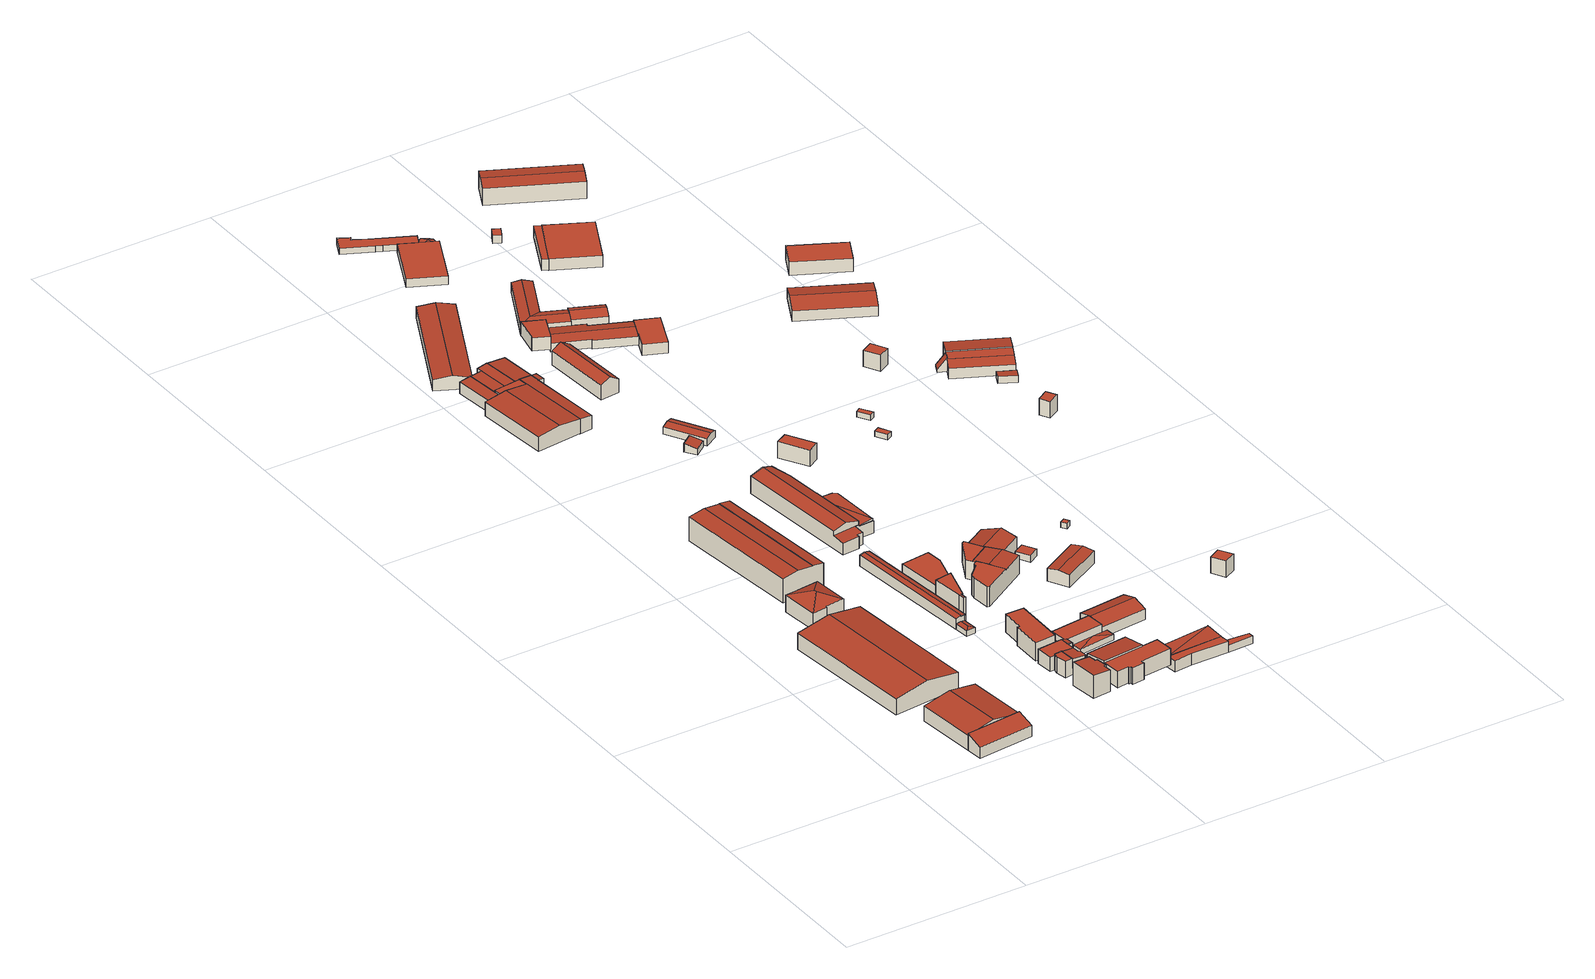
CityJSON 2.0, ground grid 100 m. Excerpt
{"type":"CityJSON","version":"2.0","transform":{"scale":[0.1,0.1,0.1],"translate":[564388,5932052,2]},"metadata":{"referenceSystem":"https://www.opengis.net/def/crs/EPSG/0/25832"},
"CityObjects":{
"building1":{"type":"Building","attributes":{"Gemeindeschluessel":"02000000","Geometrietyp2DReferenz":"3000","function":"51009_1610","roofType":"2100","measuredHeight":9.24},"geometry":[{"type":"MultiSurface","lod":"2","boundaries":[[[0,1,2,3]],[[4,5,6,7]],[[4,3,2,5]],[[5,2,1,6]],[[6,1,0,7]],[[7,0,3,4]]],"semantics":{"surfaces":[{"type":"RoofSurface"},{"type":"GroundSurface"},{"type":"WallSurface"}],"values":[0,1,2,2,2,2]}}]},
"building2":{"type":"Building","attributes":{"Gemeindeschluessel":"02000000","Geometrietyp2DReferenz":"3000","function":"31001_2140","roofType":"3100","measuredHeight":10.82,"storeysAboveGround":1},"geometry":[{"type":"MultiSurface","lod":"2","boundaries":[[[8,9,10,11]],[[9,12,13,10]],[[14,13,12,5]],[[4,8,11,15]],[[5,12,9,8,4]],[[15,11,10,13,14]],[[15,14,5,4]]],"semantics":{"surfaces":[{"type":"RoofSurface"},{"type":"WallSurface"},{"type":"GroundSurface"}],"values":[0,0,1,1,1,1,2]}}]},
"building3":{"type":"Building","attributes":{"Gemeindeschluessel":"02000000","Geometrietyp2DReferenz":"3000","function":"31001_2140","roofType":"3100","measuredHeight":11.9,"storeysAboveGround":1},"geometry":[{"type":"MultiSurface","lod":"2","boundaries":[[[16,17,18,19]],[[17,20,21,18]],[[22,16,19,23]],[[24,21,20,25]],[[25,20,17,16,22]],[[23,19,18,21,24]],[[23,24,25,22]]],"semantics":{"surfaces":[{"type":"RoofSurface"},{"type":"WallSurface"},{"type":"GroundSurface"}],"values":[0,0,1,1,1,1,2]}}]},
"building4":{"type":"Building","attributes":{"Gemeindeschluessel":"02000000","Geometrietyp2DReferenz":"3000","function":"31001_2010","roofType":"3200","measuredHeight":12.67,"storeysAboveGround":5},"geometry":[{"type":"MultiSurface","lod":"2","boundaries":[[[26,27,28,29,30]],[[28,31,32,33,29]],[[34,35,36,27,26]],[[27,36,37,31,28]],[[38,26,30,39]],[[40,33,32,41]],[[41,32,31,42]],[[43,35,34,44]],[[44,34,26,38]],[[42,31,37,45]],[[43,44,38,39,40,41,42,45]],[[43,45,37,36,35]],[[40,39,30,29,33]]],"semantics":{"surfaces":[{"type":"RoofSurface"},{"type":"WallSurface"},{"type":"GroundSurface"}],"values":[0,0,0,0,1,1,1,1,1,1,2,1,1]}}]},
"building5":{"type":"Building","attributes":{"Gemeindeschluessel":"02000000","Geometrietyp2DReferenz":"3000","function":"31001_2100","roofType":"3100","measuredHeight":14.25,"storeysAboveGround":1},"geometry":[{"type":"MultiSurface","lod":"2","boundaries":[[[46,47,48,49]],[[47,50,51,48]],[[52,53,54,55]],[[56,57,58,59,60,61,62]],[[63,46,49,64]],[[65,55,54,66]],[[52,60,59,53]],[[67,58,57,68]],[[50,56,62,51]],[[63,64,69,65,66,67,68]],[[69,64,49,48,51,62,61]],[[63,68,57,56,50,47,46]],[[65,69,61,60,52,55]],[[67,66,54,53,59,58]]],"semantics":{"surfaces":[{"type":"RoofSurface"},{"type":"WallSurface"},{"type":"GroundSurface"}],"values":[0,0,0,0,1,1,1,1,1,2,1,1,1,1]}}]},
"building6":{"type":"Building","attributes":{"Gemeindeschluessel":"02000000","Geometrietyp2DReferenz":"3000","function":"31001_2010","roofType":"3200","measuredHeight":3.45,"storeysAboveGround":1},"geometry":[{"type":"MultiSurface","lod":"2","boundaries":[[[70,71,72,73]],[[74,71,70]],[[71,74,75,72]],[[76,70,73,77]],[[78,74,70,76]],[[79,75,74,78]],[[79,78,76,77]],[[79,77,73,72,75]]],"semantics":{"surfaces":[{"type":"RoofSurface"},{"type":"WallSurface"},{"type":"GroundSurface"}],"values":[0,0,0,1,1,1,2,1]}}]},
"building7":{"type":"Building","attributes":{"Gemeindeschluessel":"02000000","Geometrietyp2DReferenz":"3000","function":"31001_2500","roofType":"1000","measuredHeight":3,"storeysAboveGround":1},"geometry":[{"type":"MultiSurface","lod":"2","boundaries":[[[80,81,82,83]],[[84,85,86,87]],[[87,86,81,80]],[[86,85,82,81]],[[85,84,83,82]],[[84,87,80,83]]],"semantics":{"surfaces":[{"type":"GroundSurface"},{"type":"RoofSurface"},{"type":"WallSurface"}],"values":[0,1,2,2,2,2]}}]},
"building8":{"type":"Building","attributes":{"Gemeindeschluessel":"02000000","Geometrietyp2DReferenz":"3000","function":"31001_2310","roofType":"1000","measuredHeight":12.76,"storeysAboveGround":4},"geometry":[{"type":"MultiSurface","lod":"2","boundaries":[[[88,89,90,91]],[[91,90,92,93]],[[89,88,94,95]],[[94,96,97,95]],[[97,96,98,99]],[[100,99,98,101]],[[100,101,102,103]],[[92,103,102,93]],[[88,91,93,102,101,98,96,94]],[[90,89,95,97,99,100,103,92]]],"semantics":{"surfaces":[{"type":"WallSurface"},{"type":"GroundSurface"},{"type":"RoofSurface"}],"values":[0,0,0,0,0,0,0,0,1,2]}}]},
"building9":{"type":"Building","attributes":{"Gemeindeschluessel":"02000000","Geometrietyp2DReferenz":"3000","function":"31001_2310","roofType":"1000","measuredHeight":8.81,"storeysAboveGround":2},"geometry":[{"type":"MultiSurface","lod":"2","boundaries":[[[104,105,106,107,108,109,110,111,112]],[[113,114,115,116]],[[117,118,119,120]],[[112,121,122,104]],[[123,111,110,124]],[[124,110,109,125]],[[125,109,108,126]],[[126,108,107,127]],[[115,106,105,116]],[[128,114,113,129]],[[128,129,130,131,117,120,123,124,125,126,127]],[[132,131,130,105,104,122]],[[130,129,113,116,105]],[[128,127,107,106,115,114]],[[118,117,131,132]],[[123,120,119,121,112,111]],[[118,132,122,121,119]]],"semantics":{"surfaces":[{"type":"RoofSurface"},{"type":"WallSurface"},{"type":"GroundSurface"}],"values":[0,0,1,1,1,1,1,1,1,1,2,1,1,1,1,1,0]}}]},
"building10":{"type":"Building","attributes":{"Gemeindeschluessel":"02000000","Geometrietyp2DReferenz":"3000","function":"31001_2140","roofType":"3100","measuredHeight":9.29,"storeysAboveGround":1},"geometry":[{"type":"MultiSurface","lod":"2","boundaries":[[[133,134,135,136]],[[134,137,138,135]],[[139,133,136,140]],[[141,138,137,142]],[[142,137,134,133,139]],[[140,136,135,138,141]],[[140,141,142,139]]],"semantics":{"surfaces":[{"type":"RoofSurface"},{"type":"WallSurface"},{"type":"GroundSurface"}],"values":[0,0,1,1,1,1,2]}}]},
"building11":{"type":"Building","attributes":{"Gemeindeschluessel":"02000000","Geometrietyp2DReferenz":"3000","function":"31001_2440","roofType":"3100","measuredHeight":6.54,"storeysAboveGround":2},"geometry":[{"type":"MultiSurface","lod":"2","boundaries":[[[143,144,145,146]],[[147,148,144,149]],[[77,150,151,152]],[[144,143,149]],[[153,148,147,79]],[[77,152,154,153,79]],[[150,77,79,147,149,143]],[[153,154,145,144,148]],[[154,152,151,146,145]],[[150,143,146,151]]],"semantics":{"surfaces":[{"type":"RoofSurface"},{"type":"WallSurface"},{"type":"GroundSurface"}],"values":[0,0,1,1,1,2,1,1,1,0]}}]},
"building12":{"type":"Building","attributes":{"Gemeindeschluessel":"02000000","Geometrietyp2DReferenz":"3000","function":"31001_2310","roofType":"1000","measuredHeight":7.72,"storeysAboveGround":2},"geometry":[{"type":"MultiSurface","lod":"2","boundaries":[[[155,156,157,158]],[[159,160,157,161]],[[162,163,164,165]],[[165,164,166,167]],[[167,166,168,169]],[[157,156,161]],[[162,165,167,169,170,171,172,173]],[[173,172,158,157,160]],[[172,171,155,158]],[[162,173,160,159,174,163]],[[175,170,169,168]],[[174,159,161,156,155,176]],[[176,155,171,170,175]],[[176,175,168,166,164,163,174]]],"semantics":{"surfaces":[{"type":"RoofSurface"},{"type":"WallSurface"},{"type":"GroundSurface"}],"values":[0,0,1,1,1,1,2,1,1,1,1,1,1,0]}}]},
"building13":{"type":"Building","attributes":{"Gemeindeschluessel":"02000000","Geometrietyp2DReferenz":"3000","function":"31001_2440","roofType":"1000","measuredHeight":10.02,"storeysAboveGround":3},"geometry":[{"type":"MultiSurface","lod":"2","boundaries":[[[177,178,179,180]],[[180,179,181,182]],[[183,184,185,186]],[[186,185,178,177]],[[184,183,187,188]],[[188,187,182,181]],[[182,187,183,186,177,180]],[[188,181,179,178,185,184]]],"semantics":{"surfaces":[{"type":"WallSurface"},{"type":"GroundSurface"},{"type":"RoofSurface"}],"values":[0,0,0,0,0,0,1,2]}}]},
"building14":{"type":"Building","attributes":{"Gemeindeschluessel":"02000000","Geometrietyp2DReferenz":"3000","function":"51009_1610","roofType":"1000","measuredHeight":8.21},"geometry":[{"type":"MultiSurface","lod":"2","boundaries":[[[189,190,191,192]],[[193,194,195,196]],[[197,198,199,200]],[[201,189,192,202]],[[196,203,204,193]],[[190,205,206,191]],[[207,208,137,209]],[[210,195,194,211]],[[212,202,192,191,206,203,196,195,210]],[[213,214,197,200,212,210,211,215,207,209]],[[214,213,138,205,190,189,201,216]],[[138,213,209,137]],[[208,207,215,217]],[[215,211,194,193,204,217]],[[198,197,214,216]],[[202,212,200,199]],[[208,217,204,203,206,205,138,137]],[[199,198,216,201,202]]],"semantics":{"surfaces":[{"type":"RoofSurface"},{"type":"WallSurface"},{"type":"GroundSurface"}],"values":[0,0,1,1,1,1,1,1,1,2,1,1,1,1,1,1,0,0]}}]},
"building15":{"type":"Building","attributes":{"Gemeindeschluessel":"02000000","Geometrietyp2DReferenz":"3000","function":"31001_2440","roofType":"1000","measuredHeight":10.13,"storeysAboveGround":3},"geometry":[{"type":"MultiSurface","lod":"2","boundaries":[[[218,219,220,221]],[[221,220,222,223]],[[223,222,224,225]],[[225,224,226,227]],[[227,226,228,229]],[[230,231,219,218]],[[231,230,229,228]],[[229,230,218,221,223,225,227]],[[231,228,226,224,222,220,219]]],"semantics":{"surfaces":[{"type":"WallSurface"},{"type":"GroundSurface"},{"type":"RoofSurface"}],"values":[0,0,0,0,0,0,0,1,2]}}]},
"building16":{"type":"Building","attributes":{"Gemeindeschluessel":"02000000","Geometrietyp2DReferenz":"3000","function":"31001_2440","roofType":"1000","measuredHeight":2.82,"storeysAboveGround":1},"geometry":[{"type":"MultiSurface","lod":"2","boundaries":[[[232,233,234,235]],[[236,237,238,239]],[[236,235,234,237]],[[237,234,233,238]],[[238,233,232,239]],[[239,232,235,236]]],"semantics":{"surfaces":[{"type":"RoofSurface"},{"type":"GroundSurface"},{"type":"WallSurface"}],"values":[0,1,2,2,2,2]}}]},
"building17":{"type":"Building","attributes":{"Gemeindeschluessel":"02000000","Geometrietyp2DReferenz":"3000","function":"31001_2440","roofType":"1000","measuredHeight":6.91,"storeysAboveGround":2},"geometry":[{"type":"MultiSurface","lod":"2","boundaries":[[[240,241,242,243]],[[243,242,244,245]],[[245,244,246,230]],[[229,247,241,240]],[[230,246,247,229]],[[230,229,240,243,245]],[[247,246,244,242,241]]],"semantics":{"surfaces":[{"type":"WallSurface"},{"type":"GroundSurface"},{"type":"RoofSurface"}],"values":[0,0,0,0,0,1,2]}}]},
"building18":{"type":"Building","attributes":{"Gemeindeschluessel":"02000000","Geometrietyp2DReferenz":"3000","function":"31001_2140","roofType":"1000","measuredHeight":7.7,"storeysAboveGround":1},"geometry":[{"type":"MultiSurface","lod":"2","boundaries":[[[248,249,250,251]],[[252,253,254,255]],[[256,250,249,257]],[[258,248,251,259]],[[260,255,254,261]],[[252,262,263,253]],[[258,259,264,265,266,260,261,267]],[[258,267,268,269,270,257,249,248]],[[268,267,261,254,253,263]],[[260,266,262,252,255]],[[271,265,264,272]],[[270,269,273,274]],[[266,265,271,274,273,262]],[[264,259,251,250,256,272]],[[273,269,268,263,262]],[[270,274,271,272,256,257]]],"semantics":{"surfaces":[{"type":"RoofSurface"},{"type":"WallSurface"},{"type":"GroundSurface"}],"values":[0,0,1,1,1,1,2,1,1,1,1,1,1,1,0,0]}}]},
"building19":{"type":"Building","attributes":{"Gemeindeschluessel":"02000000","Geometrietyp2DReferenz":"3000","function":"51009_1610","roofType":"1000","measuredHeight":8.88},"geometry":[{"type":"MultiSurface","lod":"2","boundaries":[[[275,276,277,278]],[[279,280,281,282]],[[279,278,277,280]],[[280,277,276,281]],[[281,276,275,282]],[[282,275,278,279]]],"semantics":{"surfaces":[{"type":"RoofSurface"},{"type":"GroundSurface"},{"type":"WallSurface"}],"values":[0,1,2,2,2,2]}}]},
"building20":{"type":"Building","attributes":{"Gemeindeschluessel":"02000000","Geometrietyp2DReferenz":"3000","function":"31001_2440","roofType":"1000","measuredHeight":9.01,"storeysAboveGround":2},"geometry":[{"type":"MultiSurface","lod":"2","boundaries":[[[283,284,285,286,287,288,289,290,291,292]],[[293,294,295,296,297,298,299,300,301,302]],[[293,292,291,294]],[[294,291,290,295]],[[295,290,289,296]],[[296,289,288,297]],[[297,288,287,298]],[[298,287,286,299]],[[299,286,285,300]],[[300,285,284,301]],[[301,284,283,302]],[[302,283,292,293]]],"semantics":{"surfaces":[{"type":"RoofSurface"},{"type":"GroundSurface"},{"type":"WallSurface"}],"values":[0,1,2,2,2,2,2,2,2,2,2,2]}}]},
"building21":{"type":"Building","attributes":{"Gemeindeschluessel":"02000000","Geometrietyp2DReferenz":"3000","function":"31001_2440","roofType":"1000","measuredHeight":6.84,"storeysAboveGround":2},"geometry":[{"type":"MultiSurface","lod":"2","boundaries":[[[303,304,305,306]],[[306,305,307,308]],[[308,307,309,310]],[[310,309,311,312]],[[304,303,313,314]],[[314,313,312,311]],[[312,313,303,306,308,310]],[[314,311,309,307,305,304]]],"semantics":{"surfaces":[{"type":"WallSurface"},{"type":"GroundSurface"},{"type":"RoofSurface"}],"values":[0,0,0,0,0,0,1,2]}}]},
"building22":{"type":"Building","attributes":{"Gemeindeschluessel":"02000000","Geometrietyp2DReferenz":"3000","function":"31001_2140","roofType":"3100","measuredHeight":7.85,"storeysAboveGround":2},"geometry":[{"type":"MultiSurface","lod":"2","boundaries":[[[315,316,317,318]],[[319,316,315,320]],[[321,322,319,320]],[[317,316,319,322,323]],[[321,320,315,318,324]],[[323,322,321,324]],[[323,324,318,317]]],"semantics":{"surfaces":[{"type":"RoofSurface"},{"type":"WallSurface"},{"type":"GroundSurface"}],"values":[0,1,2,1,1,1,0]}}]},
"building23":{"type":"Building","attributes":{"Gemeindeschluessel":"02000000","Geometrietyp2DReferenz":"3000","function":"51009_1610","roofType":"3500","measuredHeight":4.98},"geometry":[{"type":"MultiSurface","lod":"2","boundaries":[[[325,326,327,328]],[[329,327,326]],[[329,330,331,332,327]],[[333,331,330,334]],[[335,336,333,334]],[[332,331,333,336,337]],[[337,336,335,325,328]],[[335,334,330,329,326,325]],[[337,328,327,332]]],"semantics":{"surfaces":[{"type":"RoofSurface"},{"type":"WallSurface"},{"type":"GroundSurface"}],"values":[0,0,0,1,2,1,1,1,0]}}]},
"building24":{"type":"Building","attributes":{"Gemeindeschluessel":"02000000","Geometrietyp2DReferenz":"3000","function":"31001_2440","roofType":"3100","measuredHeight":11.59,"storeysAboveGround":3},"geometry":[{"type":"MultiSurface","lod":"2","boundaries":[[[338,339,340,341,342,343,344,345]],[[346,347,348,349,350]],[[348,351,352,349]],[[353,354,355,346]],[[356,343,342,357]],[[357,342,341,358]],[[358,341,340,359]],[[359,340,339,360]],[[361,362,363,364]],[[355,347,346]],[[365,352,351,366]],[[356,357,358,359,360,367,361,364,368,365,366,369]],[[370,367,360,339,338,371]],[[365,368,372,373,350,349,352]],[[369,366,351,348,347,355,354]],[[372,368,364,363]],[[356,369,354,353,344,343]],[[374,345,344,353,346,350,373]],[[338,345,374,375,371]],[[361,367,370,376,362]],[[375,374,373,372,363,362,376]],[[375,376,370,371]]],"semantics":{"surfaces":[{"type":"RoofSurface"},{"type":"WallSurface"},{"type":"GroundSurface"}],"values":[0,0,0,0,1,1,1,1,1,1,1,2,1,1,1,1,1,1,1,1,0,0]}}]},
"building25":{"type":"Building","attributes":{"Gemeindeschluessel":"02000000","Geometrietyp2DReferenz":"3000","function":"31001_2100","roofType":"2100","measuredHeight":4.62,"storeysAboveGround":1},"geometry":[{"type":"MultiSurface","lod":"2","boundaries":[[[377,378,379,380]],[[381,382,383,384]],[[381,380,379,382]],[[382,379,378,383]],[[383,378,377,384]],[[384,377,380,381]]],"semantics":{"surfaces":[{"type":"RoofSurface"},{"type":"GroundSurface"},{"type":"WallSurface"}],"values":[0,1,2,2,2,2]}}]},
"building26":{"type":"Building","attributes":{"Gemeindeschluessel":"02000000","Geometrietyp2DReferenz":"3000","function":"31001_2440","roofType":"3100","measuredHeight":11.26,"storeysAboveGround":3},"geometry":[{"type":"MultiSurface","lod":"2","boundaries":[[[385,386,387,388,389,390,391,392,393,394]],[[394,395,396,397,398,399]],[[400,390,389,401]],[[401,389,388,402]],[[402,388,387,403]],[[404,386,385]],[[394,393,395]],[[405,392,391,406]],[[406,391,390,400]],[[407,408,409,410]],[[411,397,396,412]],[[405,406,400,401,402,403,413,414,407,410,411,412]],[[411,410,409,415,416,398,397]],[[417,418,419,414,413,404]],[[385,394,399]],[[416,415,418,417]],[[408,407,414,419]],[[405,412,396,395,393,392]],[[413,403,387,386,404]],[[416,417,404,385,399,398]],[[408,419,418,415,409]]],"semantics":{"surfaces":[{"type":"RoofSurface"},{"type":"WallSurface"},{"type":"GroundSurface"}],"values":[0,0,1,1,1,1,1,1,1,1,1,2,1,1,1,1,1,1,1,0,0]}}]},
"building27":{"type":"Building","attributes":{"Gemeindeschluessel":"02000000","Geometrietyp2DReferenz":"3000","function":"31001_2440","roofType":"3100","measuredHeight":4.74,"storeysAboveGround":1},"geometry":[{"type":"MultiSurface","lod":"2","boundaries":[[[420,421,422,423]],[[421,424,425,422]],[[426,420,423,427]],[[428,425,424,429]],[[429,424,421,420,426]],[[427,423,422,425,428]],[[427,428,429,426]]],"semantics":{"surfaces":[{"type":"RoofSurface"},{"type":"WallSurface"},{"type":"GroundSurface"}],"values":[0,0,1,1,1,1,2]}}]},
"building28":{"type":"Building","attributes":{"Gemeindeschluessel":"02000000","Geometrietyp2DReferenz":"3000","function":"31001_2440","roofType":"3100","measuredHeight":8.13,"storeysAboveGround":1},"geometry":[{"type":"MultiSurface","lod":"2","boundaries":[[[430,431,432,433,434]],[[435,436,432,431]],[[437,434,433,438]],[[439,430,434,437]],[[440,436,435,441]],[[441,435,431,430,439]],[[438,433,432,436,440]],[[438,440,441,439,437]]],"semantics":{"surfaces":[{"type":"RoofSurface"},{"type":"WallSurface"},{"type":"GroundSurface"}],"values":[0,0,1,1,1,1,1,2]}}]},
"building29":{"type":"Building","attributes":{"Gemeindeschluessel":"02000000","Geometrietyp2DReferenz":"3000","function":"31001_2010","roofType":"3100","measuredHeight":10.7,"storeysAboveGround":2},"geometry":[{"type":"MultiSurface","lod":"2","boundaries":[[[442,443,444,445]],[[443,446,447,444]],[[448,442,445,449]],[[450,447,446,451]],[[451,446,443,442,448]],[[449,445,444,447,450]],[[449,450,451,448]]],"semantics":{"surfaces":[{"type":"RoofSurface"},{"type":"WallSurface"},{"type":"GroundSurface"}],"values":[0,0,1,1,1,1,2]}}]},
"building30":{"type":"Building","attributes":{"Gemeindeschluessel":"02000000","Geometrietyp2DReferenz":"3000","function":"31001_2440","roofType":"3100","measuredHeight":10.38,"storeysAboveGround":2},"geometry":[{"type":"MultiSurface","lod":"2","boundaries":[[[452,453,454,455,456,457]],[[458,455,454,459]],[[459,454,453,460]],[[460,453,452,411]],[[410,461,458,459,460,411]],[[456,455,458,461,462]],[[410,411,452,457,463]],[[462,461,410,463]],[[462,463,457,456]]],"semantics":{"surfaces":[{"type":"RoofSurface"},{"type":"WallSurface"},{"type":"GroundSurface"}],"values":[0,1,1,1,2,1,1,1,0]}}]},
"building31":{"type":"Building","attributes":{"Gemeindeschluessel":"02000000","Geometrietyp2DReferenz":"3000","function":"51009_1610","roofType":"1000","measuredHeight":7.54},"geometry":[{"type":"MultiSurface","lod":"2","boundaries":[[[464,465,466]],[[467,468,469,465,464]],[[470,471,472,473,474,475,476,477]],[[478,479,480,481,482,483]],[[476,468,467,477]],[[483,474,473,478]],[[484,472,471,485]],[[485,471,470,486]],[[487,482,481,488]],[[488,481,480,489]],[[489,480,479,490]],[[484,485,486,491,492,493,487,488,489,490]],[[491,486,470,477,467,464,466]],[[484,490,479,478,473,472]],[[487,493,475,474,483,482]],[[493,492,469,468,476,475]],[[492,491,466,465,469]]],"semantics":{"surfaces":[{"type":"RoofSurface"},{"type":"WallSurface"},{"type":"GroundSurface"}],"values":[0,0,0,0,1,1,1,1,1,1,1,2,1,1,1,1,1]}}]},
"building32":{"type":"Building","attributes":{"Gemeindeschluessel":"02000000","Geometrietyp2DReferenz":"3000","function":"51002_1332","roofType":"1000","measuredHeight":9},"geometry":[{"type":"MultiSurface","lod":"2","boundaries":[[[494,495,496,497]],[[498,499,500,501]],[[501,500,495,494]],[[500,499,496,495]],[[499,498,497,496]],[[498,501,494,497]]],"semantics":{"surfaces":[{"type":"GroundSurface"},{"type":"RoofSurface"},{"type":"WallSurface"}],"values":[0,1,2,2,2,2]}}]},
"building33":{"type":"Building","attributes":{"Gemeindeschluessel":"02000000","Geometrietyp2DReferenz":"3000","function":"31001_2010","roofType":"1000","measuredHeight":7.36,"storeysAboveGround":2},"geometry":[{"type":"MultiSurface","lod":"2","boundaries":[[[502,503,504,505]],[[505,504,506,507]],[[508,509,503,502]],[[510,511,509,508]],[[511,510,507,506]],[[507,510,508,502,505]],[[511,506,504,503,509]]],"semantics":{"surfaces":[{"type":"WallSurface"},{"type":"GroundSurface"},{"type":"RoofSurface"}],"values":[0,0,0,0,0,1,2]}}]},
"building34":{"type":"Building","attributes":{"Gemeindeschluessel":"02000000","Geometrietyp2DReferenz":"3000","function":"31001_2440","roofType":"1000","measuredHeight":3.88,"storeysAboveGround":1},"geometry":[{"type":"MultiSurface","lod":"2","boundaries":[[[512,513,514,515]],[[516,517,518,519]],[[516,515,514,517]],[[517,514,513,518]],[[518,513,512,519]],[[519,512,515,516]]],"semantics":{"surfaces":[{"type":"RoofSurface"},{"type":"GroundSurface"},{"type":"WallSurface"}],"values":[0,1,2,2,2,2]}}]},
"building35":{"type":"Building","attributes":{"Gemeindeschluessel":"02000000","Geometrietyp2DReferenz":"3000","function":"31001_2140","roofType":"3100","measuredHeight":7.96,"storeysAboveGround":1},"geometry":[{"type":"MultiSurface","lod":"2","boundaries":[[[520,521,522,523]],[[524,525,521,520]],[[526,523,522,527]],[[528,525,524,529]],[[529,524,520,523,526]],[[527,522,521,525,528]],[[527,528,529,526]]],"semantics":{"surfaces":[{"type":"RoofSurface"},{"type":"WallSurface"},{"type":"GroundSurface"}],"values":[0,0,1,1,1,1,2]}}]},
"building36":{"type":"Building","attributes":{"Gemeindeschluessel":"02000000","Geometrietyp2DReferenz":"3000","function":"31001_2100","roofType":"1000","measuredHeight":4.88,"storeysAboveGround":1},"geometry":[{"type":"MultiSurface","lod":"2","boundaries":[[[530,531,532,533]],[[534,535,532,531,536]],[[537,538,530,533,539]],[[538,537,534,536]],[[537,539,535,534]],[[539,533,532,535]],[[530,538,536,531]]],"semantics":{"surfaces":[{"type":"WallSurface"},{"type":"RoofSurface"},{"type":"GroundSurface"}],"values":[0,1,2,0,0,0,0]}}]},
"building37":{"type":"Building","attributes":{"Gemeindeschluessel":"02000000","Geometrietyp2DReferenz":"3000","function":"31001_2010","roofType":"1000","measuredHeight":3.29,"storeysAboveGround":1},"geometry":[{"type":"MultiSurface","lod":"2","boundaries":[[[540,541,542,543]],[[543,542,544,545]],[[545,544,546,547]],[[547,546,548,549]],[[549,548,550,551]],[[551,550,552,553]],[[554,555,556,557]],[[558,559,560,561]],[[557,556,559,558]],[[553,552,555,554]],[[541,540,561,560]],[[561,540,543,545,547,549,551,553,554,557,558]],[[541,560,559,556,555,552,550,548,546,544,542]]],"semantics":{"surfaces":[{"type":"WallSurface"},{"type":"GroundSurface"},{"type":"RoofSurface"}],"values":[0,0,0,0,0,0,0,0,0,0,0,1,2]}}]},
"building38":{"type":"Building","attributes":{"Gemeindeschluessel":"02000000","Geometrietyp2DReferenz":"3000","function":"31001_2100","roofType":"3100","measuredHeight":6.49,"storeysAboveGround":1},"geometry":[{"type":"MultiSurface","lod":"2","boundaries":[[[562,563,564,565,566,567]],[[568,563,562,569]],[[562,567,570,571,569]],[[570,567,566,572]],[[572,566,565,573]],[[565,564,574,575,573]],[[574,564,563,568]],[[571,570,572,576]],[[576,572,573,575]],[[571,576,568,569]],[[576,575,574,568]]],"semantics":{"surfaces":[{"type":"GroundSurface"},{"type":"WallSurface"},{"type":"RoofSurface"}],"values":[0,1,1,1,1,1,1,2,2,2,2]}}]},
"building39":{"type":"Building","attributes":{"Gemeindeschluessel":"02000000","Geometrietyp2DReferenz":"3000","function":"31001_2140","roofType":"3100","measuredHeight":6.08,"storeysAboveGround":1},"geometry":[{"type":"MultiSurface","lod":"2","boundaries":[[[577,578,579,580,581,582]],[[583,578,577,584]],[[584,577,582,585]],[[586,587,588,589]],[[579,590,591,580]],[[580,591,592,593]],[[594,593,592,595,596]],[[597,598,599,600]],[[600,599,601,602]],[[586,589,603,583,584,585,604,597,600,602,594,596]],[[605,604,585,582,581]],[[598,597,604,605]],[[587,586,596,595]],[[606,603,589,588]],[[593,594,602,601]],[[583,603,606,590,579,578]],[[606,588,587,595,592,591,590]],[[593,601,599,598,605,581,580]]],"semantics":{"surfaces":[{"type":"RoofSurface"},{"type":"WallSurface"},{"type":"GroundSurface"}],"values":[0,1,1,1,1,1,1,1,1,2,1,1,1,1,1,1,0,0]}}]},
"building40":{"type":"Building","attributes":{"Gemeindeschluessel":"02000000","Geometrietyp2DReferenz":"3000","function":"31001_2010","roofType":"3100","measuredHeight":7.97,"storeysAboveGround":2},"geometry":[{"type":"MultiSurface","lod":"2","boundaries":[[[607,608,609,610]],[[608,611,612,609]],[[567,612,611,613]],[[614,607,610,562]],[[613,611,608,607,614]],[[562,610,609,612,567]],[[562,567,613,614]]],"semantics":{"surfaces":[{"type":"RoofSurface"},{"type":"WallSurface"},{"type":"GroundSurface"}],"values":[0,0,1,1,1,1,2]}}]},
"building41":{"type":"Building","attributes":{"Gemeindeschluessel":"02000000","Geometrietyp2DReferenz":"3000","function":"31001_3070","roofType":"3500","measuredHeight":3.34,"storeysAboveGround":1},"geometry":[{"type":"MultiSurface","lod":"2","boundaries":[[[615,616,617,618,619,620,621,622,623,624,625]],[[626,627,628,629,630,631,632,618,617]],[[618,633,634,635,636,637,638,639,619]],[[632,640,641,642,643,633,618]],[[644,625,624,645]],[[645,624,623,646]],[[646,623,622,647]],[[647,622,621,648]],[[648,621,620,649]],[[650,616,615,651]],[[651,615,625,644]],[[652,631,630,653]],[[653,630,629,654]],[[654,629,628,655]],[[655,628,627,656]],[[656,627,626,657]],[[658,639,638,659]],[[659,638,637,660]],[[660,637,636,661]],[[661,636,635,662]],[[662,635,634,663]],[[664,643,642,665]],[[665,642,641,666]],[[666,641,640,667]],[[652,653,654,655,656,657,650,651,644,645,646,647,648,649,658,659,660,661,662,663,664,665,666,667]],[[664,663,634,633,643]],[[652,667,640,632,631]],[[650,657,626,617,616]],[[658,649,620,619,639]]],"semantics":{"surfaces":[{"type":"RoofSurface"},{"type":"WallSurface"},{"type":"GroundSurface"}],"values":[0,0,0,0,1,1,1,1,1,1,1,1,1,1,1,1,1,1,1,1,1,1,1,1,2,1,1,1,1]}}]},
"building42":{"type":"Building","attributes":{"Gemeindeschluessel":"02000000","Geometrietyp2DReferenz":"3000","function":"51002_1332","roofType":"1000","measuredHeight":3},"geometry":[{"type":"MultiSurface","lod":"2","boundaries":[[[668,669,670,671]],[[672,673,674,675]],[[675,674,669,668]],[[674,673,670,669]],[[673,672,671,670]],[[672,675,668,671]]],"semantics":{"surfaces":[{"type":"GroundSurface"},{"type":"RoofSurface"},{"type":"WallSurface"}],"values":[0,1,2,2,2,2]}}]},
"building43":{"type":"Building","attributes":{"Gemeindeschluessel":"02000000","Geometrietyp2DReferenz":"3000","function":"51002_1332","roofType":"1000","measuredHeight":3},"geometry":[{"type":"MultiSurface","lod":"2","boundaries":[[[676,677,678,679]],[[680,681,682,683]],[[683,682,677,676]],[[682,681,678,677]],[[681,680,679,678]],[[680,683,676,679]]],"semantics":{"surfaces":[{"type":"GroundSurface"},{"type":"RoofSurface"},{"type":"WallSurface"}],"values":[0,1,2,2,2,2]}}]},
"building44":{"type":"Building","attributes":{"Gemeindeschluessel":"02000000","Geometrietyp2DReferenz":"3000","function":"51002_1332","roofType":"1000","measuredHeight":9},"geometry":[{"type":"MultiSurface","lod":"2","boundaries":[[[684,685,686,687]],[[688,689,690,691]],[[691,690,685,684]],[[690,689,686,685]],[[689,688,687,686]],[[688,691,684,687]]],"semantics":{"surfaces":[{"type":"GroundSurface"},{"type":"RoofSurface"},{"type":"WallSurface"}],"values":[0,1,2,2,2,2]}}]},
"building45":{"type":"Building","attributes":{"Gemeindeschluessel":"02000000","Geometrietyp2DReferenz":"3000","function":"51002_1331","roofType":"1000","measuredHeight":3},"geometry":[{"type":"MultiSurface","lod":"2","boundaries":[[[692,693,694,695]],[[696,697,698,699]],[[699,698,693,692]],[[698,697,694,693]],[[697,696,695,694]],[[696,699,692,695]]],"semantics":{"surfaces":[{"type":"GroundSurface"},{"type":"RoofSurface"},{"type":"WallSurface"}],"values":[0,1,2,2,2,2]}}]},
"building46":{"type":"Building","attributes":{"Gemeindeschluessel":"02000000","Geometrietyp2DReferenz":"3000","function":"31001_2500","roofType":"1000","measuredHeight":4.34,"storeysAboveGround":1},"geometry":[{"type":"MultiSurface","lod":"2","boundaries":[[[700,701,702,703]],[[704,705,706,707]],[[704,703,702,705]],[[705,702,701,706]],[[706,701,700,707]],[[707,700,703,704]]],"semantics":{"surfaces":[{"type":"RoofSurface"},{"type":"GroundSurface"},{"type":"WallSurface"}],"values":[0,1,2,2,2,2]}}]},
"building47":{"type":"Building","attributes":{"Gemeindeschluessel":"02000000","Geometrietyp2DReferenz":"3000","function":"51009_1610","roofType":"1000","measuredHeight":6.27},"geometry":[{"type":"MultiSurface","lod":"2","boundaries":[[[708,709,710,711]],[[712,713,714,715]],[[715,714,709,708]],[[714,713,710,709]],[[713,712,711,710]],[[712,715,708,711]]],"semantics":{"surfaces":[{"type":"GroundSurface"},{"type":"RoofSurface"},{"type":"WallSurface"}],"values":[0,1,2,2,2,2]}}]},
"building48":{"type":"Building","attributes":{"Gemeindeschluessel":"02000000","Geometrietyp2DReferenz":"3000","function":"31001_2140","roofType":"1000","measuredHeight":6.47,"storeysAboveGround":1},"geometry":[{"type":"MultiSurface","lod":"2","boundaries":[[[716,717,718,719]],[[720,721,722,723]],[[720,719,718,721]],[[721,718,717,722]],[[722,717,716,723]],[[723,716,719,720]]],"semantics":{"surfaces":[{"type":"RoofSurface"},{"type":"GroundSurface"},{"type":"WallSurface"}],"values":[0,1,2,2,2,2]}}]},
"building49":{"type":"Building","attributes":{"Gemeindeschluessel":"02000000","Geometrietyp2DReferenz":"3000","function":"51002_1332","roofType":"1000","measuredHeight":9},"geometry":[{"type":"MultiSurface","lod":"2","boundaries":[[[724,725,726,727]],[[728,729,730,731]],[[731,730,725,724]],[[730,729,726,725]],[[729,728,727,726]],[[728,731,724,727]]],"semantics":{"surfaces":[{"type":"GroundSurface"},{"type":"RoofSurface"},{"type":"WallSurface"}],"values":[0,1,2,2,2,2]}}]},
"building50":{"type":"Building","attributes":{"Gemeindeschluessel":"02000000","Geometrietyp2DReferenz":"3000","function":"31001_2140","roofType":"3100","measuredHeight":10.41,"storeysAboveGround":1},"geometry":[{"type":"MultiSurface","lod":"2","boundaries":[[[732,733,734,735]],[[733,736,737,734]],[[738,732,735,739]],[[740,737,736,741]],[[741,736,733,732,738]],[[739,735,734,737,740]],[[739,740,741,738]]],"semantics":{"surfaces":[{"type":"RoofSurface"},{"type":"WallSurface"},{"type":"GroundSurface"}],"values":[0,0,1,1,1,1,2]}}]},
"building51":{"type":"Building","attributes":{"Gemeindeschluessel":"02000000","Geometrietyp2DReferenz":"3000","function":"51002_1332","roofType":"1000","measuredHeight":9},"geometry":[{"type":"MultiSurface","lod":"2","boundaries":[[[742,743,744,745]],[[746,747,748,749]],[[749,748,743,742]],[[748,747,744,743]],[[747,746,745,744]],[[746,749,742,745]]],"semantics":{"surfaces":[{"type":"GroundSurface"},{"type":"RoofSurface"},{"type":"WallSurface"}],"values":[0,1,2,2,2,2]}}]},
"building52":{"type":"Building","attributes":{"Gemeindeschluessel":"02000000","Geometrietyp2DReferenz":"3000","function":"31001_2140","roofType":"3100","measuredHeight":7.87,"storeysAboveGround":1},"geometry":[{"type":"MultiSurface","lod":"2","boundaries":[[[750,751,752,753]],[[751,754,755,752]],[[756,750,753,757]],[[758,755,754,759]],[[759,754,751,750,756]],[[757,753,752,755,758]],[[757,758,759,756]]],"semantics":{"surfaces":[{"type":"RoofSurface"},{"type":"WallSurface"},{"type":"GroundSurface"}],"values":[0,0,1,1,1,1,2]}}]},
"building53":{"type":"Building","attributes":{"Gemeindeschluessel":"02000000","Geometrietyp2DReferenz":"3000","function":"31001_2440","roofType":"1000","measuredHeight":3.87,"storeysAboveGround":1},"geometry":[{"type":"MultiSurface","lod":"2","boundaries":[[[760,761,762,763]],[[764,765,766,767]],[[764,763,762,765]],[[765,762,761,766]],[[766,761,760,767]],[[767,760,763,764]]],"semantics":{"surfaces":[{"type":"RoofSurface"},{"type":"GroundSurface"},{"type":"WallSurface"}],"values":[0,1,2,2,2,2]}}]},
"building54":{"type":"Building","attributes":{"Gemeindeschluessel":"02000000","Geometrietyp2DReferenz":"3000","function":"31001_2440","roofType":"1000","measuredHeight":8.26,"storeysAboveGround":2},"geometry":[{"type":"MultiSurface","lod":"2","boundaries":[[[768,769,770,771,772]],[[773,774,775,776]],[[777,778,779,780,781,769,782]],[[783,784,785,786]],[[787,772,771,788]],[[769,768,782]],[[777,775,774,778]],[[789,773,776,790]],[[769,781,770]],[[791,785,784,792]],[[779,783,786,780]],[[789,790,793,787,788,794,791,792]],[[789,792,784,783,779,778,774,773]],[[791,794,781,780,786,785]],[[793,790,776,775,777,782]],[[787,793,782,768,772]],[[794,788,771,770,781]]],"semantics":{"surfaces":[{"type":"RoofSurface"},{"type":"WallSurface"},{"type":"GroundSurface"}],"values":[0,0,0,0,1,1,1,1,1,1,1,2,1,1,1,1,1]}}]},
"building55":{"type":"Building","attributes":{"Gemeindeschluessel":"02000000","Geometrietyp2DReferenz":"3000","function":"31001_2010","roofType":"1000","measuredHeight":7.34,"storeysAboveGround":1},"geometry":[{"type":"MultiSurface","lod":"2","boundaries":[[[795,796,797,798]],[[795,799,800,796]],[[800,799,801,802]],[[797,802,801,798]],[[795,798,801,799]],[[796,800,802,797]]],"semantics":{"surfaces":[{"type":"WallSurface"},{"type":"GroundSurface"},{"type":"RoofSurface"}],"values":[0,0,0,0,1,2]}}]}
},
"vertices":[
[399,3,99],[706,34,99],[696,125,130],[390,94,130],[390,94,37],[696,125,37],[706,34,37],[399,3,37],
[390,94,120],[543,110,146],[510,439,146],[357,423,120],[696,125,120],[663,454,120],[663,454,37],[357,423,37],
[276,538,127],[461,556,156],[391,1291,156],[205,1273,127],[647,574,127],[576,1309,127],[276,538,37],[205,1273,37],[576,1309,37],[647,574,37],
[349,1362,140],[434,1467,175],[433,1481,175],[329,1566,141],[328,1565,140],[518,1586,140],[401,1574,140],[401,1573,141],[429,1370,140],[428,1378,143],[530,1389,143],[538,1390,140],[349,1362,48],[328,1565,48],[401,1573,48],[401,1574,48],[518,1586,48],[428,1378,48],[429,1370,48],[538,1390,48],
[361,1638,180],[450,1648,191],[378,2345,191],[289,2336,180],[540,1657,180],[468,2354,180],[470,2355,82],[530,2361,82],[527,2390,82],[467,2384,82],[540,1657,184],[602,1663,173],[530,2360,173],[530,2361,173],[470,2355,183],[470,2354,183],[468,2354,184],[361,1638,48],[289,2336,48],[467,2384,48],[527,2390,48],[530,2360,48],[602,1663,48],[470,2354,48],
[922,924,76],[944,952,81],[939,1005,81],[913,1003,76],[972,930,76],[964,1008,76],[922,924,47],[913,1003,47],[972,930,47],[964,1008,47],
[572,2260,48],[550,2257,48],[547,2285,48],[569,2288,48],[569,2288,78],[547,2285,78],[550,2257,78],[572,2260,78],
[1228,165,39],[1228,165,158],[1128,154,167],[1128,154,39],[1111,304,167],[1111,304,39],[1223,208,39],[1223,208,158],[1236,210,39],[1236,210,157],[1228,275,39],[1228,275,157],[1215,274,158],[1215,274,39],[1210,316,39],[1210,316,158],
[1158,382,127],[1160,382,127],[1230,388,119],[1230,390,119],[1239,391,118],[1236,430,118],[1224,435,119],[1222,472,119],[1151,465,127],[1163,352,78],[1234,360,78],[1230,388,78],[1160,382,78],[1105,436,40],[1105,436,129],[1111,461,129],[1111,461,40],[1151,465,129],[1158,382,129],[1222,472,40],[1224,435,40],[1236,430,40],[1239,391,40],[1230,390,40],[1234,360,40],[1163,352,40],[1160,382,40],[1117,377,40],[1117,377,129],
[122,3369,134],[246,3382,147],[204,3778,147],[80,3765,134],[371,3396,134],[329,3791,134],[122,3369,55],[80,3765,55],[329,3791,55],[371,3396,55],
[942,1006,112],[970,1009,106],[895,1723,106],[867,1720,112],[964,1008,106],[970,1008,106],[942,1006,106],[913,1003,106],[839,1717,106],[839,1717,47],[970,1008,47],[895,1723,47],
[1215,565,118],[1219,523,118],[1251,526,110],[1247,568,110],[1219,521,110],[1251,524,110],[1219,523,110],[1218,521,42],[1218,521,120],[1222,472,120],[1222,472,42],[1111,461,120],[1111,461,42],[1085,459,120],[1085,459,42],[1077,551,42],[1215,565,42],[1247,568,42],[1251,524,42],[1219,521,120],[1077,551,120],[1215,565,120],
[1076,569,45],[1076,569,146],[1079,732,146],[1079,732,45],[1092,731,146],[1092,731,45],[1194,857,45],[1194,857,146],[1188,577,146],[1188,577,45],[1096,859,45],[1096,859,146],
[181,3776,131],[328,3791,131],[322,3846,131],[175,3830,131],[399,3799,126],[430,3802,123],[424,3857,123],[393,3854,126],[91,4003,52],[91,4003,115],[156,4009,121],[156,4009,52],[181,3776,121],[175,3830,121],[393,3854,127],[399,3799,127],[328,3791,134],[322,3846,134],[440,3403,52],[440,3403,127],[371,3396,52],[424,3857,52],[430,3802,52],[175,3830,52],[329,3791,52],[116,3769,52],[398,3799,52],[116,3769,115],[398,3799,127],
[1024,1119,46],[1024,1119,147],[1015,1118,147],[1015,1118,46],[1019,1082,147],[1019,1082,46],[1006,1080,147],[1006,1080,46],[1003,1116,147],[1003,1116,46],[984,1286,147],[984,1286,46],[1076,1301,46],[1076,1301,147],
[1205,564,72],[1237,567,72],[1228,647,72],[1196,643,72],[1196,643,44],[1228,647,44],[1237,567,44],[1205,564,44],
[956,1534,46],[956,1534,115],[1113,1552,115],[1113,1552,46],[1122,1464,115],[1122,1464,46],[1076,1301,115],[984,1286,115],
[175,3830,118],[240,3837,124],[221,4016,124],[156,4009,118],[277,4053,82],[382,4064,82],[378,4098,82],[273,4086,82],[221,4016,123],[240,3837,123],[175,3830,53],[156,4009,53],[273,4086,53],[378,4098,53],[277,4053,128],[382,4064,118],[222,4016,53],[218,4046,53],[277,4053,53],[404,3855,53],[404,3855,118],[298,3844,129],[298,3844,130],[218,4046,123],[222,4016,123],[276,4053,129],[276,4053,130],
[1277,293,121],[1506,317,121],[1493,442,102],[1264,418,102],[1264,418,32],[1493,442,32],[1506,317,32],[1277,293,32],
[1288,192,114],[1350,199,114],[1351,191,114],[1362,192,114],[1364,179,114],[1430,186,114],[1428,207,114],[1604,226,114],[1594,326,114],[1277,293,114],[1277,293,24],[1594,326,24],[1604,226,24],[1428,207,24],[1430,186,24],[1364,179,24],[1362,192,24],[1351,191,24],[1350,199,24],[1288,192,24],
[1457,590,39],[1457,590,107],[1247,568,107],[1247,568,39],[1237,567,107],[1237,567,39],[1228,647,107],[1228,647,39],[1226,665,107],[1226,665,39],[1448,688,39],[1448,688,107],
[177,4025,98],[461,4607,99],[379,4649,115],[93,4066,115],[461,4607,37],[177,4025,37],[10,4107,37],[296,4691,37],[296,4691,98],[10,4107,98],
[1290,520,62],[1292,520,62],[1389,557,82],[1285,572,62],[1493,543,62],[1494,543,62],[1489,593,62],[1484,593,63],[1489,593,32],[1494,543,32],[1290,520,32],[1285,572,32],[1285,572,61],
[821,1911,120],[828,1840,111],[921,1850,111],[919,1863,113],[953,1867,113],[947,1922,120],[969,1922,119],[969,1927,120],[969,1927,111],[1052,1935,120],[1052,1937,120],[939,2239,111],[937,2239,111],[1036,2211,120],[1018,2228,118],[969,1922,111],[1053,1925,111],[1052,1935,111],[947,1922,46],[953,1867,46],[919,1863,46],[921,1850,46],[828,1840,46],[883,2543,46],[883,2543,148],[915,2436,142],[915,2436,46],[1018,2228,46],[1036,2211,46],[759,2531,46],[936,2240,46],[1053,1925,46],[759,2531,141],[821,1911,141],[936,2240,141],[937,2239,141],[969,1927,141],[895,1919,162],[832,2538,162],
[732,2946,83],[793,2990,83],[752,3046,96],[692,3001,96],[692,3001,49],[752,3046,49],[793,2990,49],[732,2946,49],
[1248,1279,153],[1227,1313,153],[1206,1300,153],[1204,1282,153],[1145,1225,153],[1138,1194,153],[1145,1094,153],[1158,1091,153],[1307,1181,153],[1275,1234,153],[1307,1181,147],[1429,1255,147],[1388,1322,155],[1384,1330,156],[1261,1256,156],[1138,1194,43],[1145,1225,43],[1204,1282,43],[1206,1300,43],[1227,1313,149],[1158,1091,43],[1145,1094,43],[1265,1494,43],[1265,1494,145],[1280,1503,145],[1280,1503,43],[1388,1322,43],[1429,1255,43],[1227,1313,43],[1198,1359,43],[1338,1406,145],[1338,1406,147],[1215,1332,147],[1215,1332,145],[1198,1359,145],
[813,2986,88],[848,3007,97],[732,3208,97],[696,3187,88],[884,3028,88],[768,3229,88],[813,2986,49],[696,3187,49],[768,3229,49],[884,3028,49],
[1448,688,108],[1449,671,113],[1709,696,113],[1701,776,89],[1441,751,89],[1457,590,89],[1717,617,89],[1441,751,31],[1701,776,31],[1448,688,31],[1717,617,31],[1457,590,31],
[632,3617,112],[683,3621,141],[656,4003,141],[605,4000,112],[734,3625,111],[707,4007,112],[632,3617,34],[605,4000,34],[707,4007,34],[734,3625,34],
[1388,1322,109],[1428,1346,109],[1415,1367,117],[1531,1435,118],[1490,1504,147],[1334,1413,147],[1531,1435,43],[1415,1367,43],[1428,1346,43],[1436,1595,43],[1436,1595,109],[1280,1503,109],
[1602,244,65],[1893,352,75],[1594,320,75],[1602,243,65],[1905,253,65],[1894,352,75],[1608,193,63],[1709,204,63],[1910,201,63],[1911,201,63],[1907,238,63],[1906,238,63],[1905,253,63],[1602,243,63],[1911,201,40],[2051,207,40],[2049,237,40],[1922,245,40],[1921,238,40],[1907,238,40],[1910,201,0],[1709,204,0],[1608,193,0],[1921,238,0],[1922,245,0],[2049,237,0],[2051,207,0],[1594,320,0],[1894,352,0],[1906,238,0],
[1187,2622,39],[1126,2586,39],[1041,2734,39],[1103,2766,39],[1103,2766,129],[1041,2734,129],[1126,2586,129],[1187,2622,129],
[591,4148,37],[591,4148,110],[592,4156,110],[592,4156,37],[624,4297,110],[624,4297,37],[672,4113,37],[672,4113,110],[732,4251,37],[732,4251,110],
[1529,1312,82],[1584,1344,82],[1544,1413,82],[1489,1382,82],[1489,1382,44],[1544,1413,44],[1584,1344,44],[1529,1312,44],
[1534,1081,123],[1744,1196,123],[1715,1249,113],[1505,1134,113],[1562,1028,113],[1773,1143,113],[1505,1134,44],[1715,1249,44],[1773,1143,44],[1562,1028,44],
[533,5220,37],[533,5220,85],[624,5176,85],[624,5176,37],[579,4853,85],[712,5133,85],[401,4938,85],[579,4853,37],[401,4938,37],[712,5133,37],
[338,5439,34],[338,5439,67],[396,5409,67],[396,5409,34],[387,5392,67],[387,5392,34],[459,5355,67],[459,5355,34],[458,5353,67],[458,5353,34],[666,5253,67],[666,5253,34],[638,5194,67],[638,5194,34],[483,5267,34],[483,5267,67],[454,5280,67],[454,5280,34],[299,5356,34],[299,5356,67],[298,5356,67],[298,5356,34],
[844,4202,33],[624,4297,33],[795,4644,33],[887,4599,33],[766,4354,33],[887,4301,33],[624,4297,86],[844,4202,86],[887,4301,86],[865,4252,98],[766,4354,86],[887,4599,86],[795,4644,86],[841,4622,98],[695,4326,98],
[852,4037,70],[849,4029,69],[1050,3944,69],[1077,4006,82],[696,4168,82],[672,4113,70],[849,4029,23],[852,4037,23],[672,4113,23],[1129,3807,23],[1129,3807,83],[1014,3856,83],[1014,3856,23],[1050,3944,83],[1077,4006,83],[1099,4058,83],[1099,4058,71],[1099,4058,23],[1215,4010,83],[1215,4010,23],[911,4173,23],[911,4173,65],[903,4155,69],[903,4155,23],[1103,4069,69],[1103,4069,23],[1051,3943,23],[732,4251,23],[732,4251,65],[1051,3943,83],
[1007,4132,95],[1029,4181,113],[865,4252,113],[844,4202,94],[1050,4230,94],[887,4301,94],[1050,4230,33],[1007,4132,33],
[646,5182,52],[650,5173,55],[652,5171,56],[686,5198,68],[674,5236,58],[667,5233,55],[658,5228,52],[652,5220,50],[647,5212,49],[644,5202,49],[644,5192,50],[657,5164,53],[667,5158,50],[678,5154,49],[689,5153,49],[701,5156,50],[711,5161,53],[711,5162,53],[726,5208,52],[724,5213,50],[718,5223,49],[709,5231,49],[699,5236,50],[688,5238,53],[676,5237,57],[719,5169,50],[725,5179,49],[728,5191,49],[728,5202,50],[644,5192,35],[644,5202,35],[647,5212,35],[652,5220,35],[658,5228,35],[667,5233,35],[650,5173,35],[646,5182,35],[711,5161,35],[701,5156,35],[689,5153,35],[678,5154,35],[667,5158,35],[657,5164,35],[676,5237,35],[688,5238,35],[699,5236,35],[709,5231,35],[718,5223,35],[724,5213,35],[728,5202,35],[728,5191,35],[725,5179,35],[719,5169,35],
[1895,1538,0],[1869,1523,0],[1852,1552,0],[1878,1567,0],[1878,1567,30],[1852,1552,30],[1869,1523,30],[1895,1538,30],
[1621,2653,0],[1594,2638,0],[1560,2697,0],[1587,2712,0],[1587,2712,30],[1560,2697,30],[1594,2638,30],[1621,2653,30],
[2286,735,45],[2223,702,45],[2183,772,45],[2245,806,45],[2245,806,135],[2183,772,135],[2223,702,135],[2286,735,135],
[1645,2838,0],[1618,2823,0],[1581,2887,0],[1607,2903,0],[1607,2903,30],[1581,2887,30],[1618,2823,30],[1645,2838,30],
[990,5023,81],[1016,5074,81],[978,5093,81],[952,5042,81],[952,5042,38],[978,5093,38],[1016,5074,38],[990,5023,38],
[1175,4968,38],[1043,4701,38],[1012,4716,38],[1143,4984,38],[1143,4984,100],[1012,4716,100],[1043,4701,100],[1175,4968,100],
[1269,4588,101],[1401,4855,101],[1175,4968,101],[1043,4701,101],[1043,4701,37],[1175,4968,37],[1401,4855,37],[1269,4588,37],
[1917,3139,41],[1857,3105,41],[1811,3185,41],[1872,3218,41],[1872,3218,131],[1811,3185,131],[1857,3105,131],[1917,3139,131],
[1536,5137,130],[1570,5207,140],[1130,5420,140],[1096,5351,130],[1604,5276,130],[1163,5489,130],[1536,5137,36],[1096,5351,36],[1163,5489,36],[1604,5276,36],
[2363,2368,38],[2302,2334,38],[2273,2385,38],[2332,2421,38],[2332,2421,128],[2273,2385,128],[2302,2334,128],[2363,2368,128],
[2114,3521,97],[2159,3612,119],[1797,3794,119],[1751,3702,97],[2205,3704,97],[1843,3885,97],[2114,3521,40],[1751,3702,40],[1843,3885,40],[2205,3704,40],
[2346,2678,78],[2372,2729,71],[2285,2772,71],[2259,2721,78],[2259,2721,39],[2285,2772,39],[2372,2729,39],[2346,2678,39],
[2121,2940,111],[2132,2963,111],[2143,2985,111],[2100,3006,49],[2078,2961,49],[2377,2744,93],[2404,2800,107],[2121,2939,107],[2093,2883,93],[2121,2939,106],[2404,2800,106],[2427,2847,115],[2143,2986,115],[2143,2985,115],[2121,2940,106],[2427,2847,120],[2474,2942,104],[2190,3081,104],[2143,2986,120],[2078,2961,37],[2100,3006,37],[2377,2744,37],[2093,2883,37],[2190,3081,37],[2474,2942,37],[2121,2940,37],[2143,2985,37],
[2229,3915,38],[2229,3915,112],[1960,4049,112],[1960,4049,38],[2294,4045,38],[2294,4045,112],[2025,4180,38],[2025,4180,112]
]}
